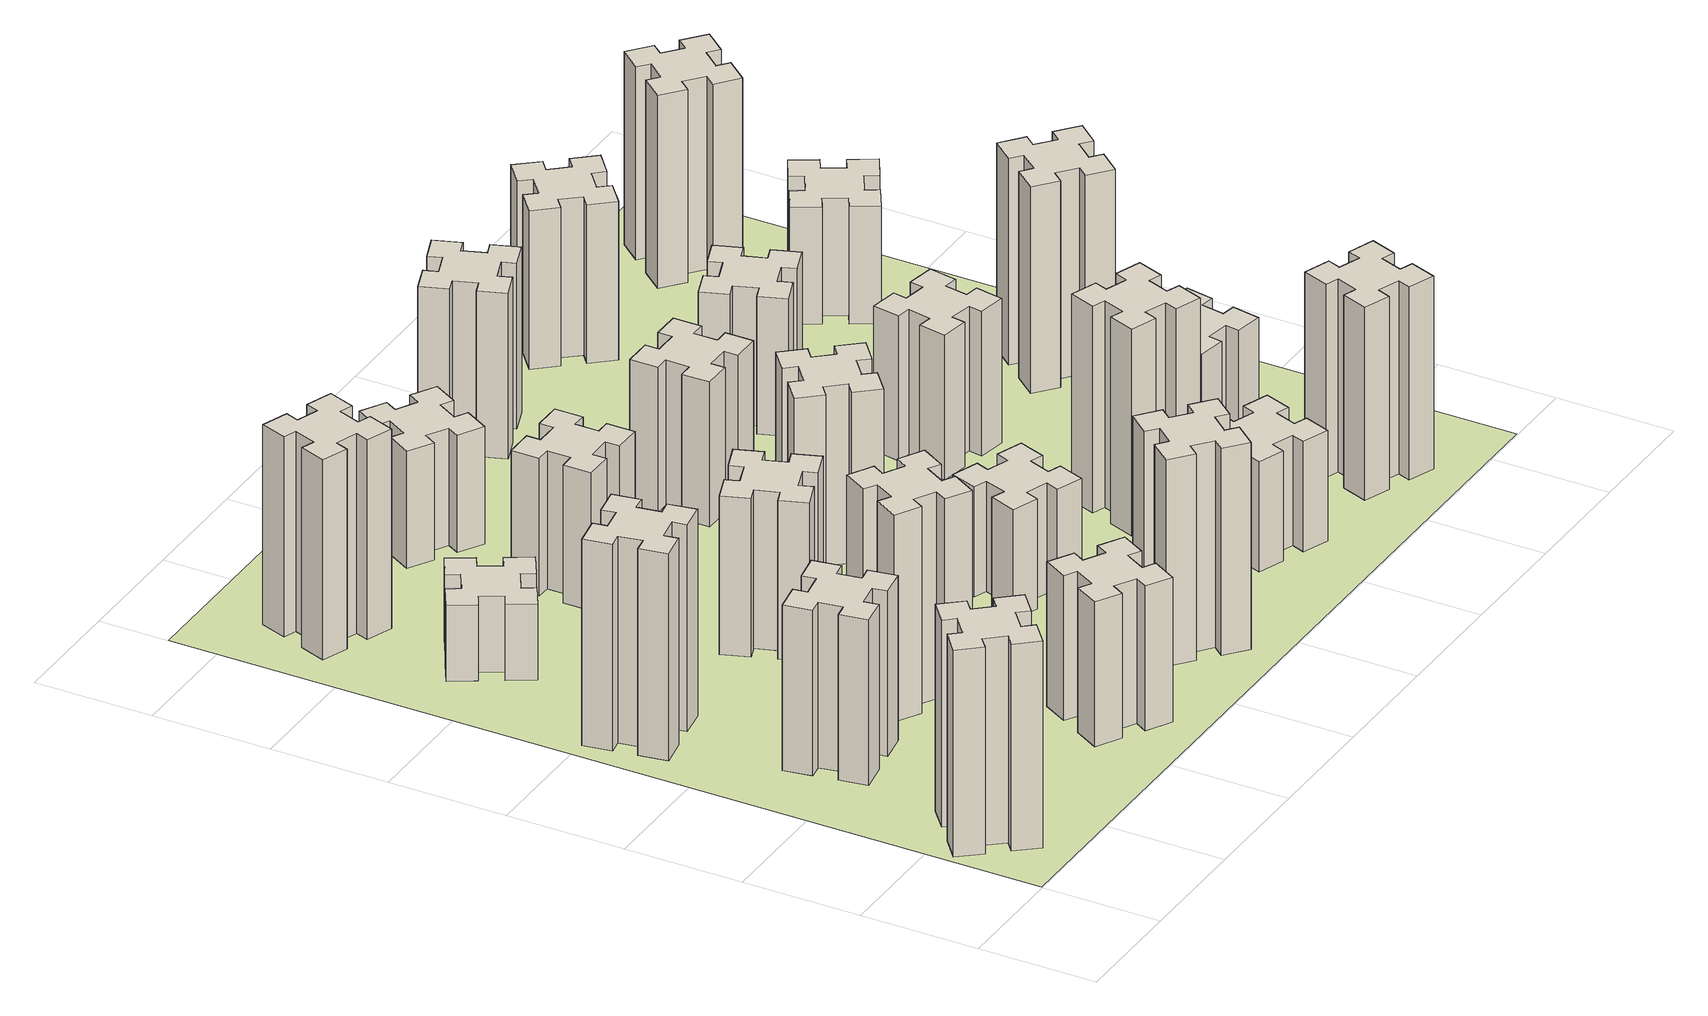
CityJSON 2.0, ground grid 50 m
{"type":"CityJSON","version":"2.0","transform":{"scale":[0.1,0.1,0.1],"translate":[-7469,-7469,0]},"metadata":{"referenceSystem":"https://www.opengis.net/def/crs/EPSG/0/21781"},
"CityObjects":{
"building1":{"type":"Building","attributes":{"class":"1000","function":"1000","usage":"1000","yearOfConstruction":2016,"roofType":"1000","measuredHeight":90,"storeysAboveGround":30,"storeysBelowGround":0},"geometry":[{"type":"Solid","lod":"1","boundaries":[[[[0,1,2,3,4,5,6,7,8,9,10,11,12,13,14,15,16,17,18,19]],[[17,16,20,21]],[[16,15,22,20]],[[15,14,23,22]],[[14,13,24,23]],[[13,12,25,24]],[[12,11,26,25]],[[11,10,27,26]],[[10,9,28,27]],[[9,8,29,28]],[[8,7,30,29]],[[7,6,31,30]],[[6,5,32,31]],[[5,4,33,32]],[[4,3,34,33]],[[3,2,35,34]],[[2,1,36,35]],[[1,0,37,36]],[[0,19,38,37]],[[19,18,39,38]],[[18,17,21,39]],[[24,25,26,27,28,29,30,31,32,33,34,35,36,37,38,39,21,20,22,23]]]]}]},
"building2":{"type":"Building","attributes":{"class":"1000","function":"1000","usage":"1000","yearOfConstruction":2016,"roofType":"1000","measuredHeight":72,"storeysAboveGround":30,"storeysBelowGround":0},"geometry":[{"type":"Solid","lod":"1","boundaries":[[[[40,41,42,43,44,45,46,47,48,49,50,51,52,53,54,55,56,57,58,59]],[[57,56,60,61]],[[56,55,62,60]],[[55,54,63,62]],[[54,53,64,63]],[[53,52,65,64]],[[52,51,66,65]],[[51,50,67,66]],[[50,49,68,67]],[[49,48,69,68]],[[48,47,70,69]],[[47,46,71,70]],[[46,45,72,71]],[[45,44,73,72]],[[44,43,74,73]],[[43,42,75,74]],[[42,41,76,75]],[[41,40,77,76]],[[40,59,78,77]],[[59,58,79,78]],[[58,57,61,79]],[[64,65,66,67,68,69,70,71,72,73,74,75,76,77,78,79,61,60,62,63]]]]}]},
"building3":{"type":"Building","attributes":{"class":"1000","function":"1000","usage":"1000","yearOfConstruction":2016,"roofType":"1000","measuredHeight":90,"storeysAboveGround":30,"storeysBelowGround":0},"geometry":[{"type":"Solid","lod":"1","boundaries":[[[[80,81,82,83,84,85,86,87,88,89,90,91,92,93,94,95,96,97,98,99]],[[97,96,100,101]],[[96,95,102,100]],[[95,94,103,102]],[[94,93,104,103]],[[93,92,105,104]],[[92,91,106,105]],[[91,90,107,106]],[[90,89,108,107]],[[89,88,109,108]],[[88,87,110,109]],[[87,86,111,110]],[[86,85,112,111]],[[85,84,113,112]],[[84,83,114,113]],[[83,82,115,114]],[[82,81,116,115]],[[81,80,117,116]],[[80,99,118,117]],[[99,98,119,118]],[[98,97,101,119]],[[104,105,106,107,108,109,110,111,112,113,114,115,116,117,118,119,101,100,102,103]]]]}]},
"building4":{"type":"Building","attributes":{"class":"1000","function":"1000","usage":"1000","yearOfConstruction":2016,"roofType":"1000","measuredHeight":33,"storeysAboveGround":30,"storeysBelowGround":0},"geometry":[{"type":"Solid","lod":"1","boundaries":[[[[120,121,122,123,124,125,126,127,128,129,130,131,132,133,134,135,136,137,138,139]],[[137,136,140,141]],[[136,135,142,140]],[[135,134,143,142]],[[134,133,144,143]],[[133,132,145,144]],[[132,131,146,145]],[[131,130,147,146]],[[130,129,148,147]],[[129,128,149,148]],[[128,127,150,149]],[[127,126,151,150]],[[126,125,152,151]],[[125,124,153,152]],[[124,123,154,153]],[[123,122,155,154]],[[122,121,156,155]],[[121,120,157,156]],[[120,139,158,157]],[[139,138,159,158]],[[138,137,141,159]],[[144,145,146,147,148,149,150,151,152,153,154,155,156,157,158,159,141,140,142,143]]]]}]},
"building5":{"type":"Building","attributes":{"class":"1000","function":"1000","usage":"1000","yearOfConstruction":2016,"roofType":"1000","measuredHeight":63,"storeysAboveGround":30,"storeysBelowGround":0},"geometry":[{"type":"Solid","lod":"1","boundaries":[[[[160,161,162,163,164,165,166,167,168,169,170,171,172,173,174,175,176,177,178,179]],[[177,176,180,181]],[[176,175,182,180]],[[175,174,183,182]],[[174,173,184,183]],[[173,172,185,184]],[[172,171,186,185]],[[171,170,187,186]],[[170,169,188,187]],[[169,168,189,188]],[[168,167,190,189]],[[167,166,191,190]],[[166,165,192,191]],[[165,164,193,192]],[[164,163,194,193]],[[163,162,195,194]],[[162,161,196,195]],[[161,160,197,196]],[[160,179,198,197]],[[179,178,199,198]],[[178,177,181,199]],[[184,185,186,187,188,189,190,191,192,193,194,195,196,197,198,199,181,180,182,183]]]]}]},
"building6":{"type":"Building","attributes":{"class":"1000","function":"1000","usage":"1000","yearOfConstruction":2016,"roofType":"1000","measuredHeight":87,"storeysAboveGround":30,"storeysBelowGround":0},"geometry":[{"type":"Solid","lod":"1","boundaries":[[[[200,201,202,203,204,205,206,207,208,209,210,211,212,213,214,215,216,217,218,219]],[[217,216,220,221]],[[216,215,222,220]],[[215,214,223,222]],[[214,213,224,223]],[[213,212,225,224]],[[212,211,226,225]],[[211,210,227,226]],[[210,209,228,227]],[[209,208,229,228]],[[208,207,230,229]],[[207,206,231,230]],[[206,205,232,231]],[[205,204,233,232]],[[204,203,234,233]],[[203,202,235,234]],[[202,201,236,235]],[[201,200,237,236]],[[200,219,238,237]],[[219,218,239,238]],[[218,217,221,239]],[[224,225,226,227,228,229,230,231,232,233,234,235,236,237,238,239,221,220,222,223]]]]}]},
"building7":{"type":"Building","attributes":{"class":"1000","function":"1000","usage":"1000","yearOfConstruction":2016,"roofType":"1000","measuredHeight":90,"storeysAboveGround":30,"storeysBelowGround":0},"geometry":[{"type":"Solid","lod":"1","boundaries":[[[[240,241,242,243,244,245,246,247,248,249,250,251,252,253,254,255,256,257,258,259]],[[257,256,260,261]],[[256,255,262,260]],[[255,254,263,262]],[[254,253,264,263]],[[253,252,265,264]],[[252,251,266,265]],[[251,250,267,266]],[[250,249,268,267]],[[249,248,269,268]],[[248,247,270,269]],[[247,246,271,270]],[[246,245,272,271]],[[245,244,273,272]],[[244,243,274,273]],[[243,242,275,274]],[[242,241,276,275]],[[241,240,277,276]],[[240,259,278,277]],[[259,258,279,278]],[[258,257,261,279]],[[264,265,266,267,268,269,270,271,272,273,274,275,276,277,278,279,261,260,262,263]]]]}]},
"building8":{"type":"Building","attributes":{"class":"1000","function":"1000","usage":"1000","yearOfConstruction":2016,"roofType":"1000","measuredHeight":69,"storeysAboveGround":30,"storeysBelowGround":0},"geometry":[{"type":"Solid","lod":"1","boundaries":[[[[280,281,282,283,284,285,286,287,288,289,290,291,292,293,294,295,296,297,298,299]],[[297,296,300,301]],[[296,295,302,300]],[[295,294,303,302]],[[294,293,304,303]],[[293,292,305,304]],[[292,291,306,305]],[[291,290,307,306]],[[290,289,308,307]],[[289,288,309,308]],[[288,287,310,309]],[[287,286,311,310]],[[286,285,312,311]],[[285,284,313,312]],[[284,283,314,313]],[[283,282,315,314]],[[282,281,316,315]],[[281,280,317,316]],[[280,299,318,317]],[[299,298,319,318]],[[298,297,301,319]],[[304,305,306,307,308,309,310,311,312,313,314,315,316,317,318,319,301,300,302,303]]]]}]},
"building9":{"type":"Building","attributes":{"class":"1000","function":"1000","usage":"1000","yearOfConstruction":2016,"roofType":"1000","measuredHeight":60,"storeysAboveGround":30,"storeysBelowGround":0},"geometry":[{"type":"Solid","lod":"1","boundaries":[[[[320,321,322,323,324,325,326,327,328,329,330,331,332,333,334,335,336,337,338,339]],[[337,336,340,341]],[[336,335,342,340]],[[335,334,343,342]],[[334,333,344,343]],[[333,332,345,344]],[[332,331,346,345]],[[331,330,347,346]],[[330,329,348,347]],[[329,328,349,348]],[[328,327,350,349]],[[327,326,351,350]],[[326,325,352,351]],[[325,324,353,352]],[[324,323,354,353]],[[323,322,355,354]],[[322,321,356,355]],[[321,320,357,356]],[[320,339,358,357]],[[339,338,359,358]],[[338,337,341,359]],[[344,345,346,347,348,349,350,351,352,353,354,355,356,357,358,359,341,340,342,343]]]]}]},
"building10":{"type":"Building","attributes":{"class":"1000","function":"1000","usage":"1000","yearOfConstruction":2016,"roofType":"1000","measuredHeight":90,"storeysAboveGround":30,"storeysBelowGround":0},"geometry":[{"type":"Solid","lod":"1","boundaries":[[[[360,361,362,363,364,365,366,367,368,369,370,371,372,373,374,375,376,377,378,379]],[[377,376,380,381]],[[376,375,382,380]],[[375,374,383,382]],[[374,373,384,383]],[[373,372,385,384]],[[372,371,386,385]],[[371,370,387,386]],[[370,369,388,387]],[[369,368,389,388]],[[368,367,390,389]],[[367,366,391,390]],[[366,365,392,391]],[[365,364,393,392]],[[364,363,394,393]],[[363,362,395,394]],[[362,361,396,395]],[[361,360,397,396]],[[360,379,398,397]],[[379,378,399,398]],[[378,377,381,399]],[[384,385,386,387,388,389,390,391,392,393,394,395,396,397,398,399,381,380,382,383]]]]}]},
"building11":{"type":"Building","attributes":{"class":"1000","function":"1000","usage":"1000","yearOfConstruction":2016,"roofType":"1000","measuredHeight":51,"storeysAboveGround":30,"storeysBelowGround":0},"geometry":[{"type":"Solid","lod":"1","boundaries":[[[[400,401,402,403,404,405,406,407,408,409,410,411,412,413,414,415,416,417,418,419]],[[417,416,420,421]],[[416,415,422,420]],[[415,414,423,422]],[[414,413,424,423]],[[413,412,425,424]],[[412,411,426,425]],[[411,410,427,426]],[[410,409,428,427]],[[409,408,429,428]],[[408,407,430,429]],[[407,406,431,430]],[[406,405,432,431]],[[405,404,433,432]],[[404,403,434,433]],[[403,402,435,434]],[[402,401,436,435]],[[401,400,437,436]],[[400,419,438,437]],[[419,418,439,438]],[[418,417,421,439]],[[424,425,426,427,428,429,430,431,432,433,434,435,436,437,438,439,421,420,422,423]]]]}]},
"building12":{"type":"Building","attributes":{"class":"1000","function":"1000","usage":"1000","yearOfConstruction":2016,"roofType":"1000","measuredHeight":48,"storeysAboveGround":30,"storeysBelowGround":0},"geometry":[{"type":"Solid","lod":"1","boundaries":[[[[440,441,442,443,444,445,446,447,448,449,450,451,452,453,454,455,456,457,458,459]],[[457,456,460,461]],[[456,455,462,460]],[[455,454,463,462]],[[454,453,464,463]],[[453,452,465,464]],[[452,451,466,465]],[[451,450,467,466]],[[450,449,468,467]],[[449,448,469,468]],[[448,447,470,469]],[[447,446,471,470]],[[446,445,472,471]],[[445,444,473,472]],[[444,443,474,473]],[[443,442,475,474]],[[442,441,476,475]],[[441,440,477,476]],[[440,459,478,477]],[[459,458,479,478]],[[458,457,461,479]],[[464,465,466,467,468,469,470,471,472,473,474,475,476,477,478,479,461,460,462,463]]]]}]},
"building13":{"type":"Building","attributes":{"class":"1000","function":"1000","usage":"1000","yearOfConstruction":2016,"roofType":"1000","measuredHeight":78,"storeysAboveGround":30,"storeysBelowGround":0},"geometry":[{"type":"Solid","lod":"1","boundaries":[[[[480,481,482,483,484,485,486,487,488,489,490,491,492,493,494,495,496,497,498,499]],[[497,496,500,501]],[[496,495,502,500]],[[495,494,503,502]],[[494,493,504,503]],[[493,492,505,504]],[[492,491,506,505]],[[491,490,507,506]],[[490,489,508,507]],[[489,488,509,508]],[[488,487,510,509]],[[487,486,511,510]],[[486,485,512,511]],[[485,484,513,512]],[[484,483,514,513]],[[483,482,515,514]],[[482,481,516,515]],[[481,480,517,516]],[[480,499,518,517]],[[499,498,519,518]],[[498,497,501,519]],[[504,505,506,507,508,509,510,511,512,513,514,515,516,517,518,519,501,500,502,503]]]]}]},
"building14":{"type":"Building","attributes":{"class":"1000","function":"1000","usage":"1000","yearOfConstruction":2016,"roofType":"1000","measuredHeight":63,"storeysAboveGround":30,"storeysBelowGround":0},"geometry":[{"type":"Solid","lod":"1","boundaries":[[[[520,521,522,523,524,525,526,527,528,529,530,531,532,533,534,535,536,537,538,539]],[[537,536,540,541]],[[536,535,542,540]],[[535,534,543,542]],[[534,533,544,543]],[[533,532,545,544]],[[532,531,546,545]],[[531,530,547,546]],[[530,529,548,547]],[[529,528,549,548]],[[528,527,550,549]],[[527,526,551,550]],[[526,525,552,551]],[[525,524,553,552]],[[524,523,554,553]],[[523,522,555,554]],[[522,521,556,555]],[[521,520,557,556]],[[520,539,558,557]],[[539,538,559,558]],[[538,537,541,559]],[[544,545,546,547,548,549,550,551,552,553,554,555,556,557,558,559,541,540,542,543]]]]}]},
"building15":{"type":"Building","attributes":{"class":"1000","function":"1000","usage":"1000","yearOfConstruction":2016,"roofType":"1000","measuredHeight":48,"storeysAboveGround":30,"storeysBelowGround":0},"geometry":[{"type":"Solid","lod":"1","boundaries":[[[[560,561,562,563,564,565,566,567,568,569,570,571,572,573,574,575,576,577,578,579]],[[577,576,580,581]],[[576,575,582,580]],[[575,574,583,582]],[[574,573,584,583]],[[573,572,585,584]],[[572,571,586,585]],[[571,570,587,586]],[[570,569,588,587]],[[569,568,589,588]],[[568,567,590,589]],[[567,566,591,590]],[[566,565,592,591]],[[565,564,593,592]],[[564,563,594,593]],[[563,562,595,594]],[[562,561,596,595]],[[561,560,597,596]],[[560,579,598,597]],[[579,578,599,598]],[[578,577,581,599]],[[584,585,586,587,588,589,590,591,592,593,594,595,596,597,598,599,581,580,582,583]]]]}]},
"building16":{"type":"Building","attributes":{"class":"1000","function":"1000","usage":"1000","yearOfConstruction":2016,"roofType":"1000","measuredHeight":72,"storeysAboveGround":30,"storeysBelowGround":0},"geometry":[{"type":"Solid","lod":"1","boundaries":[[[[600,601,602,603,604,605,606,607,608,609,610,611,612,613,614,615,616,617,618,619]],[[617,616,620,621]],[[616,615,622,620]],[[615,614,623,622]],[[614,613,624,623]],[[613,612,625,624]],[[612,611,626,625]],[[611,610,627,626]],[[610,609,628,627]],[[609,608,629,628]],[[608,607,630,629]],[[607,606,631,630]],[[606,605,632,631]],[[605,604,633,632]],[[604,603,634,633]],[[603,602,635,634]],[[602,601,636,635]],[[601,600,637,636]],[[600,619,638,637]],[[619,618,639,638]],[[618,617,621,639]],[[624,625,626,627,628,629,630,631,632,633,634,635,636,637,638,639,621,620,622,623]]]]}]},
"building17":{"type":"Building","attributes":{"class":"1000","function":"1000","usage":"1000","yearOfConstruction":2016,"roofType":"1000","measuredHeight":90,"storeysAboveGround":30,"storeysBelowGround":0},"geometry":[{"type":"Solid","lod":"1","boundaries":[[[[640,641,642,643,644,645,646,647,648,649,650,651,652,653,654,655,656,657,658,659]],[[657,656,660,661]],[[656,655,662,660]],[[655,654,663,662]],[[654,653,664,663]],[[653,652,665,664]],[[652,651,666,665]],[[651,650,667,666]],[[650,649,668,667]],[[649,648,669,668]],[[648,647,670,669]],[[647,646,671,670]],[[646,645,672,671]],[[645,644,673,672]],[[644,643,674,673]],[[643,642,675,674]],[[642,641,676,675]],[[641,640,677,676]],[[640,659,678,677]],[[659,658,679,678]],[[658,657,661,679]],[[664,665,666,667,668,669,670,671,672,673,674,675,676,677,678,679,661,660,662,663]]]]}]},
"building18":{"type":"Building","attributes":{"class":"1000","function":"1000","usage":"1000","yearOfConstruction":2016,"roofType":"1000","measuredHeight":63,"storeysAboveGround":30,"storeysBelowGround":0},"geometry":[{"type":"Solid","lod":"1","boundaries":[[[[680,681,682,683,684,685,686,687,688,689,690,691,692,693,694,695,696,697,698,699]],[[697,696,700,701]],[[696,695,702,700]],[[695,694,703,702]],[[694,693,704,703]],[[693,692,705,704]],[[692,691,706,705]],[[691,690,707,706]],[[690,689,708,707]],[[689,688,709,708]],[[688,687,710,709]],[[687,686,711,710]],[[686,685,712,711]],[[685,684,713,712]],[[684,683,714,713]],[[683,682,715,714]],[[682,681,716,715]],[[681,680,717,716]],[[680,699,718,717]],[[699,698,719,718]],[[698,697,701,719]],[[704,705,706,707,708,709,710,711,712,713,714,715,716,717,718,719,701,700,702,703]]]]}]},
"building19":{"type":"Building","attributes":{"class":"1000","function":"1000","usage":"1000","yearOfConstruction":2016,"roofType":"1000","measuredHeight":60,"storeysAboveGround":30,"storeysBelowGround":0},"geometry":[{"type":"Solid","lod":"1","boundaries":[[[[720,721,722,723,724,725,726,727,728,729,730,731,732,733,734,735,736,737,738,739]],[[737,736,740,741]],[[736,735,742,740]],[[735,734,743,742]],[[734,733,744,743]],[[733,732,745,744]],[[732,731,746,745]],[[731,730,747,746]],[[730,729,748,747]],[[729,728,749,748]],[[728,727,750,749]],[[727,726,751,750]],[[726,725,752,751]],[[725,724,753,752]],[[724,723,754,753]],[[723,722,755,754]],[[722,721,756,755]],[[721,720,757,756]],[[720,739,758,757]],[[739,738,759,758]],[[738,737,741,759]],[[744,745,746,747,748,749,750,751,752,753,754,755,756,757,758,759,741,740,742,743]]]]}]},
"building20":{"type":"Building","attributes":{"class":"1000","function":"1000","usage":"1000","yearOfConstruction":2016,"roofType":"1000","measuredHeight":84,"storeysAboveGround":30,"storeysBelowGround":0},"geometry":[{"type":"Solid","lod":"1","boundaries":[[[[760,761,762,763,764,765,766,767,768,769,770,771,772,773,774,775,776,777,778,779]],[[777,776,780,781]],[[776,775,782,780]],[[775,774,783,782]],[[774,773,784,783]],[[773,772,785,784]],[[772,771,786,785]],[[771,770,787,786]],[[770,769,788,787]],[[769,768,789,788]],[[768,767,790,789]],[[767,766,791,790]],[[766,765,792,791]],[[765,764,793,792]],[[764,763,794,793]],[[763,762,795,794]],[[762,761,796,795]],[[761,760,797,796]],[[760,779,798,797]],[[779,778,799,798]],[[778,777,781,799]],[[784,785,786,787,788,789,790,791,792,793,794,795,796,797,798,799,781,780,782,783]]]]}]},
"building21":{"type":"Building","attributes":{"class":"1000","function":"1000","usage":"1000","yearOfConstruction":2016,"roofType":"1000","measuredHeight":42,"storeysAboveGround":30,"storeysBelowGround":0},"geometry":[{"type":"Solid","lod":"1","boundaries":[[[[800,801,802,803,804,805,806,807,808,809,810,811,812,813,814,815,816,817,818,819]],[[817,816,820,821]],[[816,815,822,820]],[[815,814,823,822]],[[814,813,824,823]],[[813,812,825,824]],[[812,811,826,825]],[[811,810,827,826]],[[810,809,828,827]],[[809,808,829,828]],[[808,807,830,829]],[[807,806,831,830]],[[806,805,832,831]],[[805,804,833,832]],[[804,803,834,833]],[[803,802,835,834]],[[802,801,836,835]],[[801,800,837,836]],[[800,819,838,837]],[[819,818,839,838]],[[818,817,821,839]],[[824,825,826,827,828,829,830,831,832,833,834,835,836,837,838,839,821,820,822,823]]]]}]},
"building22":{"type":"Building","attributes":{"class":"1000","function":"1000","usage":"1000","yearOfConstruction":2016,"roofType":"1000","measuredHeight":69,"storeysAboveGround":30,"storeysBelowGround":0},"geometry":[{"type":"Solid","lod":"1","boundaries":[[[[840,841,842,843,844,845,846,847,848,849,850,851,852,853,854,855,856,857,858,859]],[[857,856,860,861]],[[856,855,862,860]],[[855,854,863,862]],[[854,853,864,863]],[[853,852,865,864]],[[852,851,866,865]],[[851,850,867,866]],[[850,849,868,867]],[[849,848,869,868]],[[848,847,870,869]],[[847,846,871,870]],[[846,845,872,871]],[[845,844,873,872]],[[844,843,874,873]],[[843,842,875,874]],[[842,841,876,875]],[[841,840,877,876]],[[840,859,878,877]],[[859,858,879,878]],[[858,857,861,879]],[[864,865,866,867,868,869,870,871,872,873,874,875,876,877,878,879,861,860,862,863]]]]}]},
"building23":{"type":"Building","attributes":{"class":"1000","function":"1000","usage":"1000","yearOfConstruction":2016,"roofType":"1000","measuredHeight":90,"storeysAboveGround":30,"storeysBelowGround":0},"geometry":[{"type":"Solid","lod":"1","boundaries":[[[[880,881,882,883,884,885,886,887,888,889,890,891,892,893,894,895,896,897,898,899]],[[897,896,900,901]],[[896,895,902,900]],[[895,894,903,902]],[[894,893,904,903]],[[893,892,905,904]],[[892,891,906,905]],[[891,890,907,906]],[[890,889,908,907]],[[889,888,909,908]],[[888,887,910,909]],[[887,886,911,910]],[[886,885,912,911]],[[885,884,913,912]],[[884,883,914,913]],[[883,882,915,914]],[[882,881,916,915]],[[881,880,917,916]],[[880,899,918,917]],[[899,898,919,918]],[[898,897,901,919]],[[904,905,906,907,908,909,910,911,912,913,914,915,916,917,918,919,901,900,902,903]]]]}]},
"building24":{"type":"Building","attributes":{"class":"1000","function":"1000","usage":"1000","yearOfConstruction":2016,"roofType":"1000","measuredHeight":51,"storeysAboveGround":30,"storeysBelowGround":0},"geometry":[{"type":"Solid","lod":"1","boundaries":[[[[920,921,922,923,924,925,926,927,928,929,930,931,932,933,934,935,936,937,938,939]],[[937,936,940,941]],[[936,935,942,940]],[[935,934,943,942]],[[934,933,944,943]],[[933,932,945,944]],[[932,931,946,945]],[[931,930,947,946]],[[930,929,948,947]],[[929,928,949,948]],[[928,927,950,949]],[[927,926,951,950]],[[926,925,952,951]],[[925,924,953,952]],[[924,923,954,953]],[[923,922,955,954]],[[922,921,956,955]],[[921,920,957,956]],[[920,939,958,957]],[[939,938,959,958]],[[938,937,941,959]],[[944,945,946,947,948,949,950,951,952,953,954,955,956,957,958,959,941,940,942,943]]]]}]},
"building25":{"type":"Building","attributes":{"class":"1000","function":"1000","usage":"1000","yearOfConstruction":2016,"roofType":"1000","measuredHeight":84,"storeysAboveGround":30,"storeysBelowGround":0},"geometry":[{"type":"Solid","lod":"1","boundaries":[[[[960,961,962,963,964,965,966,967,968,969,970,971,972,973,974,975,976,977,978,979]],[[977,976,980,981]],[[976,975,982,980]],[[975,974,983,982]],[[974,973,984,983]],[[973,972,985,984]],[[972,971,986,985]],[[971,970,987,986]],[[970,969,988,987]],[[969,968,989,988]],[[968,967,990,989]],[[967,966,991,990]],[[966,965,992,991]],[[965,964,993,992]],[[964,963,994,993]],[[963,962,995,994]],[[962,961,996,995]],[[961,960,997,996]],[[960,979,998,997]],[[979,978,999,998]],[[978,977,981,999]],[[984,985,986,987,988,989,990,991,992,993,994,995,996,997,998,999,981,980,982,983]]]]}]},
"landuse1":{"type":"LandUse","attributes":{"name":"plot1","function":"1010"},"geometry":[{"type":"MultiSurface","lod":"1","boundaries":[[[1000,1001,1002,1003]]]}]}
},
"vertices":[
[392,408,0],[327,484,0],[373,523,0],[296,615,0],[204,538,0],[243,492,0],[166,427,0],[128,473,0],[36,396,0],[113,304,0],[159,343,0],[223,266,0],[177,228,0],[254,136,0],[346,213,0],[308,259,0],[384,323,0],[423,277,0],[515,354,0],[438,446,0],[384,323,900],[423,277,900],[308,259,900],[346,213,900],[254,136,900],[177,228,900],[223,266,900],[159,343,900],[113,304,900],[36,396,900],[128,473,900],[166,427,900],[243,492,900],[204,538,900],[296,615,900],[373,523,900],[327,484,900],[392,408,900],[438,446,900],[515,354,900],
[505,1232,0],[407,1215,0],[397,1274,0],[278,1253,0],[299,1135,0],[358,1145,0],[376,1047,0],[317,1037,0],[337,918,0],[456,939,0],[445,998,0],[544,1016,0],[554,957,0],[672,977,0],[651,1096,0],[592,1085,0],[575,1184,0],[634,1194,0],[613,1312,0],[495,1291,0],[575,1184,720],[634,1194,720],[592,1085,720],[651,1096,720],[672,977,720],[554,957,720],[544,1016,720],[445,998,720],[456,939,720],[337,918,720],[317,1037,720],[376,1047,720],[358,1145,720],[299,1135,720],[278,1253,720],[397,1274,720],[407,1215,720],[505,1232,720],[495,1291,720],[613,1312,720],
[305,1972,0],[207,1955,0],[197,2014,0],[78,1993,0],[99,1875,0],[158,1885,0],[176,1787,0],[117,1777,0],[137,1658,0],[256,1679,0],[245,1738,0],[344,1756,0],[354,1697,0],[472,1717,0],[451,1836,0],[392,1825,0],[375,1924,0],[434,1934,0],[413,2052,0],[295,2031,0],[375,1924,900],[434,1934,900],[392,1825,900],[451,1836,900],[472,1717,900],[354,1697,900],[344,1756,900],[245,1738,900],[256,1679,900],[137,1658,900],[117,1777,900],[176,1787,900],[158,1885,900],[99,1875,900],[78,1993,900],[197,2014,900],[207,1955,900],[305,1972,900],[295,2031,900],[413,2052,900],
[487,2475,0],[574,2525,0],[604,2473,0],[708,2533,0],[648,2637,0],[596,2607,0],[546,2694,0],[598,2724,0],[538,2828,0],[434,2768,0],[464,2716,0],[377,2666,0],[347,2718,0],[243,2658,0],[303,2554,0],[355,2584,0],[405,2497,0],[353,2467,0],[413,2363,0],[517,2423,0],[405,2497,330],[353,2467,330],[355,2584,330],[303,2554,330],[243,2658,330],[347,2718,330],[377,2666,330],[464,2716,330],[434,2768,330],[538,2828,330],[598,2724,330],[546,2694,330],[596,2607,330],[648,2637,330],[708,2533,330],[604,2473,330],[574,2525,330],[487,2475,330],[517,2423,330],[413,2363,330],
[1145,474,0],[1095,387,0],[1043,417,0],[983,313,0],[1087,253,0],[1117,305,0],[1204,255,0],[1174,203,0],[1278,143,0],[1338,247,0],[1286,277,0],[1336,364,0],[1388,334,0],[1448,438,0],[1344,498,0],[1314,446,0],[1227,496,0],[1257,548,0],[1153,608,0],[1093,504,0],[1227,496,630],[1257,548,630],[1314,446,630],[1344,498,630],[1448,438,630],[1388,334,630],[1336,364,630],[1286,277,630],[1338,247,630],[1278,143,630],[1174,203,630],[1204,255,630],[1117,305,630],[1087,253,630],[983,313,630],[1043,417,630],[1095,387,630],[1145,474,630],[1093,504,630],[1153,608,630],
[462,3151,0],[496,3245,0],[552,3224,0],[593,3337,0],[480,3378,0],[460,3322,0],[366,3356,0],[387,3412,0],[274,3453,0],[233,3340,0],[289,3320,0],[255,3226,0],[199,3247,0],[157,3134,0],[270,3093,0],[291,3149,0],[385,3115,0],[364,3059,0],[477,3017,0],[518,3130,0],[385,3115,870],[364,3059,870],[291,3149,870],[270,3093,870],[157,3134,870],[199,3247,870],[255,3226,870],[289,3320,870],[233,3340,870],[274,3453,870],[387,3412,870],[366,3356,870],[460,3322,870],[480,3378,870],[593,3337,870],[552,3224,870],[496,3245,870],[462,3151,870],[518,3130,870],[477,3017,870],
[1114,1186,0],[1027,1236,0],[1057,1288,0],[953,1348,0],[893,1244,0],[945,1214,0],[895,1127,0],[843,1157,0],[783,1053,0],[887,993,0],[917,1045,0],[1004,995,0],[974,943,0],[1078,883,0],[1138,987,0],[1086,1017,0],[1136,1104,0],[1188,1074,0],[1248,1178,0],[1144,1238,0],[1136,1104,900],[1188,1074,900],[1086,1017,900],[1138,987,900],[1078,883,900],[974,943,900],[1004,995,900],[917,1045,900],[887,993,900],[783,1053,900],[843,1157,900],[895,1127,900],[945,1214,900],[893,1244,900],[953,1348,900],[1057,1288,900],[1027,1236,900],[1114,1186,900],[1144,1238,900],[1248,1178,900],
[1106,1635,0],[1200,1669,0],[1220,1613,0],[1333,1654,0],[1292,1767,0],[1236,1746,0],[1202,1840,0],[1258,1860,0],[1217,1973,0],[1104,1932,0],[1125,1876,0],[1031,1842,0],[1010,1898,0],[897,1857,0],[939,1744,0],[995,1765,0],[1029,1671,0],[973,1650,0],[1014,1537,0],[1127,1579,0],[1029,1671,690],[973,1650,690],[995,1765,690],[939,1744,690],[897,1857,690],[1010,1898,690],[1031,1842,690],[1125,1876,690],[1104,1932,690],[1217,1973,690],[1258,1860,690],[1202,1840,690],[1236,1746,690],[1292,1767,690],[1333,1654,690],[1220,1613,690],[1200,1669,690],[1106,1635,690],[1127,1579,690],[1014,1537,690],
[1005,2645,0],[1005,2545,0],[945,2545,0],[945,2425,0],[1065,2425,0],[1065,2485,0],[1165,2485,0],[1165,2425,0],[1285,2425,0],[1285,2545,0],[1225,2545,0],[1225,2645,0],[1285,2645,0],[1285,2765,0],[1165,2765,0],[1165,2705,0],[1065,2705,0],[1065,2765,0],[945,2765,0],[945,2645,0],[1065,2705,600],[1065,2765,600],[1165,2705,600],[1165,2765,600],[1285,2765,600],[1285,2645,600],[1225,2645,600],[1225,2545,600],[1285,2545,600],[1285,2425,600],[1165,2425,600],[1165,2485,600],[1065,2485,600],[1065,2425,600],[945,2425,600],[945,2545,600],[1005,2545,600],[1005,2645,600],[945,2645,600],[945,2765,600],
[1746,323,0],[1823,259,0],[1784,213,0],[1876,136,0],[1953,228,0],[1907,266,0],[1972,343,0],[2018,304,0],[2095,396,0],[2003,473,0],[1964,427,0],[1888,492,0],[1926,538,0],[1834,615,0],[1757,523,0],[1803,484,0],[1739,408,0],[1693,446,0],[1616,354,0],[1708,277,0],[1739,408,900],[1693,446,900],[1803,484,900],[1757,523,900],[1834,615,900],[1926,538,900],[1888,492,900],[1964,427,900],[2003,473,900],[2095,396,900],[2018,304,900],[1972,343,900],[1907,266,900],[1953,228,900],[1876,136,900],[1784,213,900],[1823,259,900],[1746,323,900],[1708,277,900],[1616,354,900],
[1214,3306,0],[1127,3356,0],[1157,3408,0],[1053,3468,0],[993,3364,0],[1045,3334,0],[995,3247,0],[943,3277,0],[883,3173,0],[987,3113,0],[1017,3165,0],[1104,3115,0],[1074,3063,0],[1178,3003,0],[1238,3107,0],[1186,3137,0],[1236,3224,0],[1288,3194,0],[1348,3298,0],[1244,3358,0],[1236,3224,510],[1288,3194,510],[1186,3137,510],[1238,3107,510],[1178,3003,510],[1074,3063,510],[1104,3115,510],[1017,3165,510],[987,3113,510],[883,3173,510],[943,3277,510],[995,3247,510],[1045,3334,510],[993,3364,510],[1053,3468,510],[1157,3408,510],[1127,3356,510],[1214,3306,510],[1244,3358,510],[1348,3298,510],
[1769,1200,0],[1735,1106,0],[1679,1127,0],[1637,1014,0],[1750,973,0],[1771,1029,0],[1865,995,0],[1844,939,0],[1957,897,0],[1998,1010,0],[1942,1031,0],[1976,1125,0],[2032,1104,0],[2073,1217,0],[1960,1258,0],[1940,1202,0],[1846,1236,0],[1867,1292,0],[1754,1333,0],[1713,1220,0],[1846,1236,480],[1867,1292,480],[1940,1202,480],[1960,1258,480],[2073,1217,480],[2032,1104,480],[1976,1125,480],[1942,1031,480],[1998,1010,480],[1957,897,480],[1844,939,480],[1865,995,480],[1771,1029,480],[1750,973,480],[1637,1014,480],[1679,1127,480],[1735,1106,480],[1769,1200,480],[1713,1220,480],[1754,1333,480],
[1723,1972,0],[1646,1907,0],[1608,1953,0],[1516,1876,0],[1593,1784,0],[1639,1823,0],[1703,1746,0],[1657,1708,0],[1734,1616,0],[1826,1693,0],[1788,1739,0],[1864,1803,0],[1903,1757,0],[1995,1834,0],[1918,1926,0],[1872,1888,0],[1807,1964,0],[1853,2003,0],[1776,2095,0],[1684,2018,0],[1807,1964,780],[1853,2003,780],[1872,1888,780],[1918,1926,780],[1995,1834,780],[1903,1757,780],[1864,1803,780],[1788,1739,780],[1826,1693,780],[1734,1616,780],[1657,1708,780],[1703,1746,780],[1639,1823,780],[1593,1784,780],[1516,1876,780],[1608,1953,780],[1646,1907,780],[1723,1972,780],[1684,2018,780],[1776,2095,780],
[1905,2605,0],[1805,2605,0],[1805,2665,0],[1685,2665,0],[1685,2545,0],[1745,2545,0],[1745,2445,0],[1685,2445,0],[1685,2325,0],[1805,2325,0],[1805,2385,0],[1905,2385,0],[1905,2325,0],[2025,2325,0],[2025,2445,0],[1965,2445,0],[1965,2545,0],[2025,2545,0],[2025,2665,0],[1905,2665,0],[1965,2545,630],[2025,2545,630],[1965,2445,630],[2025,2445,630],[2025,2325,630],[1905,2325,630],[1905,2385,630],[1805,2385,630],[1805,2325,630],[1685,2325,630],[1685,2445,630],[1745,2445,630],[1745,2545,630],[1685,2545,630],[1685,2665,630],[1805,2665,630],[1805,2605,630],[1905,2605,630],[1905,2665,630],[2025,2665,630],
[2509,560,0],[2475,466,0],[2419,487,0],[2377,374,0],[2490,333,0],[2511,389,0],[2605,355,0],[2584,299,0],[2697,257,0],[2738,370,0],[2682,391,0],[2716,485,0],[2772,464,0],[2813,577,0],[2700,618,0],[2680,562,0],[2586,596,0],[2607,652,0],[2494,693,0],[2453,580,0],[2586,596,480],[2607,652,480],[2680,562,480],[2700,618,480],[2813,577,480],[2772,464,480],[2716,485,480],[2682,391,480],[2738,370,480],[2697,257,480],[2584,299,480],[2605,355,480],[2511,389,480],[2490,333,480],[2377,374,480],[2419,487,480],[2475,466,480],[2509,560,480],[2453,580,480],[2494,693,480],
[1865,3556,0],[1771,3522,0],[1750,3578,0],[1637,3537,0],[1679,3424,0],[1735,3445,0],[1769,3351,0],[1713,3330,0],[1754,3217,0],[1867,3259,0],[1846,3315,0],[1940,3349,0],[1960,3293,0],[2073,3334,0],[2032,3447,0],[1976,3426,0],[1942,3520,0],[1998,3540,0],[1957,3653,0],[1844,3612,0],[1942,3520,720],[1998,3540,720],[1976,3426,720],[2032,3447,720],[2073,3334,720],[1960,3293,720],[1940,3349,720],[1846,3315,720],[1867,3259,720],[1754,3217,720],[1713,3330,720],[1769,3351,720],[1735,3445,720],[1679,3424,720],[1637,3537,720],[1750,3578,720],[1771,3522,720],[1865,3556,720],[1844,3612,720],[1957,3653,720],
[2680,1102,0],[2586,1136,0],[2607,1192,0],[2494,1233,0],[2453,1120,0],[2509,1100,0],[2475,1006,0],[2419,1027,0],[2377,914,0],[2490,873,0],[2511,929,0],[2605,895,0],[2584,839,0],[2697,797,0],[2738,910,0],[2682,931,0],[2716,1025,0],[2772,1004,0],[2813,1117,0],[2700,1158,0],[2716,1025,900],[2772,1004,900],[2682,931,900],[2738,910,900],[2697,797,900],[2584,839,900],[2605,895,900],[2511,929,900],[2490,873,900],[2377,914,900],[2419,1027,900],[2475,1006,900],[2509,1100,900],[2453,1120,900],[2494,1233,900],[2607,1192,900],[2586,1136,900],[2680,1102,900],[2700,1158,900],[2813,1117,900],
[2664,1955,0],[2565,1972,0],[2576,2031,0],[2457,2052,0],[2437,1934,0],[2496,1924,0],[2478,1825,0],[2419,1836,0],[2398,1717,0],[2517,1697,0],[2527,1756,0],[2625,1738,0],[2615,1679,0],[2733,1658,0],[2754,1777,0],[2695,1787,0],[2712,1885,0],[2771,1875,0],[2792,1993,0],[2674,2014,0],[2712,1885,630],[2771,1875,630],[2695,1787,630],[2754,1777,630],[2733,1658,630],[2615,1679,630],[2625,1738,630],[2527,1756,630],[2517,1697,630],[2398,1717,630],[2419,1836,630],[2478,1825,630],[2496,1924,630],[2437,1934,630],[2457,2052,630],[2576,2031,630],[2565,1972,630],[2664,1955,630],[2674,2014,630],[2792,1993,630],
[2616,2586,0],[2582,2680,0],[2638,2700,0],[2597,2813,0],[2484,2772,0],[2505,2716,0],[2411,2682,0],[2390,2738,0],[2277,2697,0],[2319,2584,0],[2375,2605,0],[2409,2511,0],[2353,2490,0],[2394,2377,0],[2507,2419,0],[2486,2475,0],[2580,2509,0],[2600,2453,0],[2713,2494,0],[2672,2607,0],[2580,2509,600],[2600,2453,600],[2486,2475,600],[2507,2419,600],[2394,2377,600],[2353,2490,600],[2409,2511,600],[2375,2605,600],[2319,2584,600],[2277,2697,600],[2390,2738,600],[2411,2682,600],[2505,2716,600],[2484,2772,600],[2597,2813,600],[2638,2700,600],[2582,2680,600],[2616,2586,600],[2672,2607,600],[2713,2494,600],
[3322,291,0],[3356,385,0],[3412,364,0],[3453,477,0],[3340,518,0],[3320,462,0],[3226,496,0],[3247,552,0],[3134,593,0],[3093,480,0],[3149,460,0],[3115,366,0],[3059,387,0],[3017,274,0],[3130,233,0],[3151,289,0],[3245,255,0],[3224,199,0],[3337,157,0],[3378,270,0],[3245,255,840],[3224,199,840],[3151,289,840],[3130,233,840],[3017,274,840],[3059,387,840],[3115,366,840],[3149,460,840],[3093,480,840],[3134,593,840],[3247,552,840],[3226,496,840],[3320,462,840],[3340,518,840],[3453,477,840],[3412,364,840],[3356,385,840],[3322,291,840],[3378,270,840],[3337,157,840],
[3167,1016,0],[3265,998,0],[3255,939,0],[3373,918,0],[3394,1037,0],[3335,1047,0],[3352,1145,0],[3411,1135,0],[3432,1253,0],[3314,1274,0],[3304,1215,0],[3205,1232,0],[3216,1291,0],[3097,1312,0],[3077,1194,0],[3136,1184,0],[3118,1085,0],[3059,1096,0],[3038,977,0],[3157,957,0],[3118,1085,420],[3059,1096,420],[3136,1184,420],[3077,1194,420],[3097,1312,420],[3216,1291,420],[3205,1232,420],[3304,1215,420],[3314,1274,420],[3432,1253,420],[3411,1135,420],[3352,1145,420],[3335,1047,420],[3394,1037,420],[3373,918,420],[3255,939,420],[3265,998,420],[3167,1016,420],[3157,957,420],[3038,977,420],
[2628,3319,0],[2704,3383,0],[2743,3337,0],[2835,3414,0],[2758,3506,0],[2712,3468,0],[2647,3544,0],[2693,3583,0],[2616,3675,0],[2524,3598,0],[2563,3552,0],[2486,3487,0],[2448,3533,0],[2356,3456,0],[2433,3364,0],[2479,3403,0],[2543,3326,0],[2497,3288,0],[2574,3196,0],[2666,3273,0],[2543,3326,690],[2497,3288,690],[2479,3403,690],[2433,3364,690],[2356,3456,690],[2448,3533,690],[2486,3487,690],[2563,3552,690],[2524,3598,690],[2616,3675,690],[2693,3583,690],[2647,3544,690],[2712,3468,690],[2758,3506,690],[2835,3414,690],[2743,3337,690],[2704,3383,690],[2628,3319,690],[2666,3273,690],[2574,3196,690],
[3226,1703,0],[3303,1639,0],[3264,1593,0],[3356,1516,0],[3433,1608,0],[3387,1646,0],[3452,1723,0],[3498,1684,0],[3575,1776,0],[3483,1853,0],[3444,1807,0],[3368,1872,0],[3406,1918,0],[3314,1995,0],[3237,1903,0],[3283,1864,0],[3219,1788,0],[3173,1826,0],[3096,1734,0],[3188,1657,0],[3219,1788,900],[3173,1826,900],[3283,1864,900],[3237,1903,900],[3314,1995,900],[3406,1918,900],[3368,1872,900],[3444,1807,900],[3483,1853,900],[3575,1776,900],[3498,1684,900],[3452,1723,900],[3387,1646,900],[3433,1608,900],[3356,1516,900],[3264,1593,900],[3303,1639,900],[3226,1703,900],[3188,1657,900],[3096,1734,900],
[3456,2707,0],[3406,2794,0],[3458,2824,0],[3398,2928,0],[3294,2868,0],[3324,2816,0],[3237,2766,0],[3207,2818,0],[3103,2758,0],[3163,2654,0],[3215,2684,0],[3265,2597,0],[3213,2567,0],[3273,2463,0],[3377,2523,0],[3347,2575,0],[3434,2625,0],[3464,2573,0],[3568,2633,0],[3508,2737,0],[3434,2625,510],[3464,2573,510],[3347,2575,510],[3377,2523,510],[3273,2463,510],[3213,2567,510],[3265,2597,510],[3215,2684,510],[3163,2654,510],[3103,2758,510],[3207,2818,510],[3237,2766,510],[3324,2816,510],[3294,2868,510],[3398,2928,510],[3458,2824,510],[3406,2794,510],[3456,2707,510],[3508,2737,510],[3568,2633,510],
[3387,3226,0],[3452,3303,0],[3498,3264,0],[3575,3356,0],[3483,3433,0],[3444,3387,0],[3368,3452,0],[3406,3498,0],[3314,3575,0],[3237,3483,0],[3283,3444,0],[3219,3368,0],[3173,3406,0],[3096,3314,0],[3188,3237,0],[3226,3283,0],[3303,3219,0],[3264,3173,0],[3356,3096,0],[3433,3188,0],[3303,3219,840],[3264,3173,840],[3226,3283,840],[3188,3237,840],[3096,3314,840],[3173,3406,840],[3219,3368,840],[3283,3444,840],[3237,3483,840],[3314,3575,840],[3406,3498,840],[3368,3452,840],[3444,3387,840],[3483,3433,840],[3575,3356,840],[3498,3264,840],[3452,3303,840],[3387,3226,840],[3433,3188,840],[3356,3096,840],
[5,3705,0],[3705,3705,0],[3705,5,0],[5,5,0]
]}
